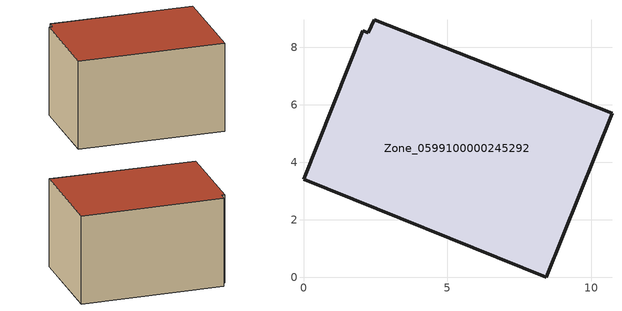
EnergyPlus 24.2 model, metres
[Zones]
Zone_0599100000245292
 floor ground (C_G): 2.46,8.95 10.73,5.7 8.45,0 0,3.41 2.07,8.57 2.25,8.5 z0
 wall outside (C_F): 8.45,0 10.73,5.7 2.46,8.95 2.25,8.5 2.07,8.57 0,3.41 8.45,0 z0:5.61
 roof outside (C_R): 10.73,5.7 2.46,8.95 2.25,8.5 2.07,8.57 0,3.41 8.45,0 z5.61
[BUILDING]
Pand.0599100000245292: North Axis=0; Terrain=City; Loads Convergence Tolerance Value=0.04; Temperature Convergence Tolerance Value=0.4; Solar Distribution=FullExterior; Maximum Number of Warmup Days=25; Minimum Number of Warmup Days=1
[Site:Location]
Rotterdam.The.Hague.AP_ZH_NLD Design_Conditions: Latitude=51.96; Longitude=4.45; Time Zone=1; Elevation=-4.5
[SITE:GROUNDTEMPERATURE:BUILDINGSURFACE]
18, 18, 18, 18, 18, 18, 18, 18, 18, 18, 18, 18
[MATERIAL] Thermal Absorptance=0.9; Solar Absorptance=0.7; Visible Absorptance=0.7
Name | Roughness | Thickness | Conductivity | Density | Specific Heat
G.TI.1975-1991 | MediumSmooth | 0.15 | 0.288461 | 540 | 1210
F.TI.1975-1991 | Rough | 0.3 | 0.230769 | 1920 | 840
R.TI.1975-1991 | MediumRough | 0.2 | 0.153846 | 1500 | 1000
[CONSTRUCTION]
C_G: G.TI.1975-1991
C_F: F.TI.1975-1991
C_R: R.TI.1975-1991
[ZONE]
Zone_0599100000245292: Type=1; Multiplier=1; Ceiling Height=Autocalculate; Volume=Autocalculate; Floor Area=autocalculate; Part of Total Floor Area=Yes
[ZONEINFILTRATION:DESIGNFLOWRATE]
Infil_Zone_0599100000245292: Zone or ZoneList or Space or SpaceList=Zone_0599100000245292; Schedule=AlwaysOn; Design Flow Rate Calculation Method=Flow/Area; Flow Rate per Floor Area=0.003; Constant Term Coefficient=1; Temperature Term Coefficient=0; Velocity Term Coefficient=0; Velocity Squared Term Coefficient=0
[HVACTEMPLATE:ZONE:IDEALLOADSAIRSYSTEM]
Zone_0599100000245292: Maximum Heating Supply Air Temperature=50; Minimum Cooling Supply Air Temperature=13; Maximum Heating Supply Air Humidity Ratio=0.0156; Minimum Cooling Supply Air Humidity Ratio=0.0077; Heating Limit=NoLimit; Cooling Limit=NoLimit; Dehumidification Control Type=ConstantSensibleHeatRatio; Cooling Sensible Heat Ratio=0.7; Dehumidification Setpoint=60; Humidification Control Type=None; Humidification Setpoint=30; Outdoor Air Method=None; Outdoor Air Flow Rate per Person=0.00944; Outdoor Air Flow Rate per Zone Floor Area=0; Outdoor Air Flow Rate per Zone=0; Demand Controlled Ventilation Type=None; Outdoor Air Economizer Type=NoEconomizer; Heat Recovery Type=None; Sensible Heat Recovery Effectiveness=0.7; Latent Heat Recovery Effectiveness=0.65
[ZONECONTROL:THERMOSTAT]
ThermostatControl_Zone_0599100000245292: Zone or ZoneList=Zone_0599100000245292; Control Type Schedule=DualSetpointControlType; Control 1=Thermostat_Zone_0599100000245292; Temperature Difference Between Cutout And Setpoint=0
[THERMOSTATSETPOINT:DUALSETPOINT]
Thermostat_Zone_0599100000245292: Heating Setpoint Temperature Schedule=HeatingSetpoint_Zone_0599100000245292; Cooling Setpoint Temperature Schedule=CoolingSetpoint_Zone_0599100000245292
[SCHEDULE:COMPACT]
HeatingSetpoint_Zone_0599100000245292: Through: 12/31, For: AllDays, Until: 24:00, 21
CoolingSetpoint_Zone_0599100000245292: Through: 12/31, For: AllDays, Until: 24:00, 24
DualSetpointControlType: Through: 12/31, For: AllDays, Until: 24:00, 4
AlwaysOn: Through: 12/31, For: AllDays, Until: 24:00, 1
